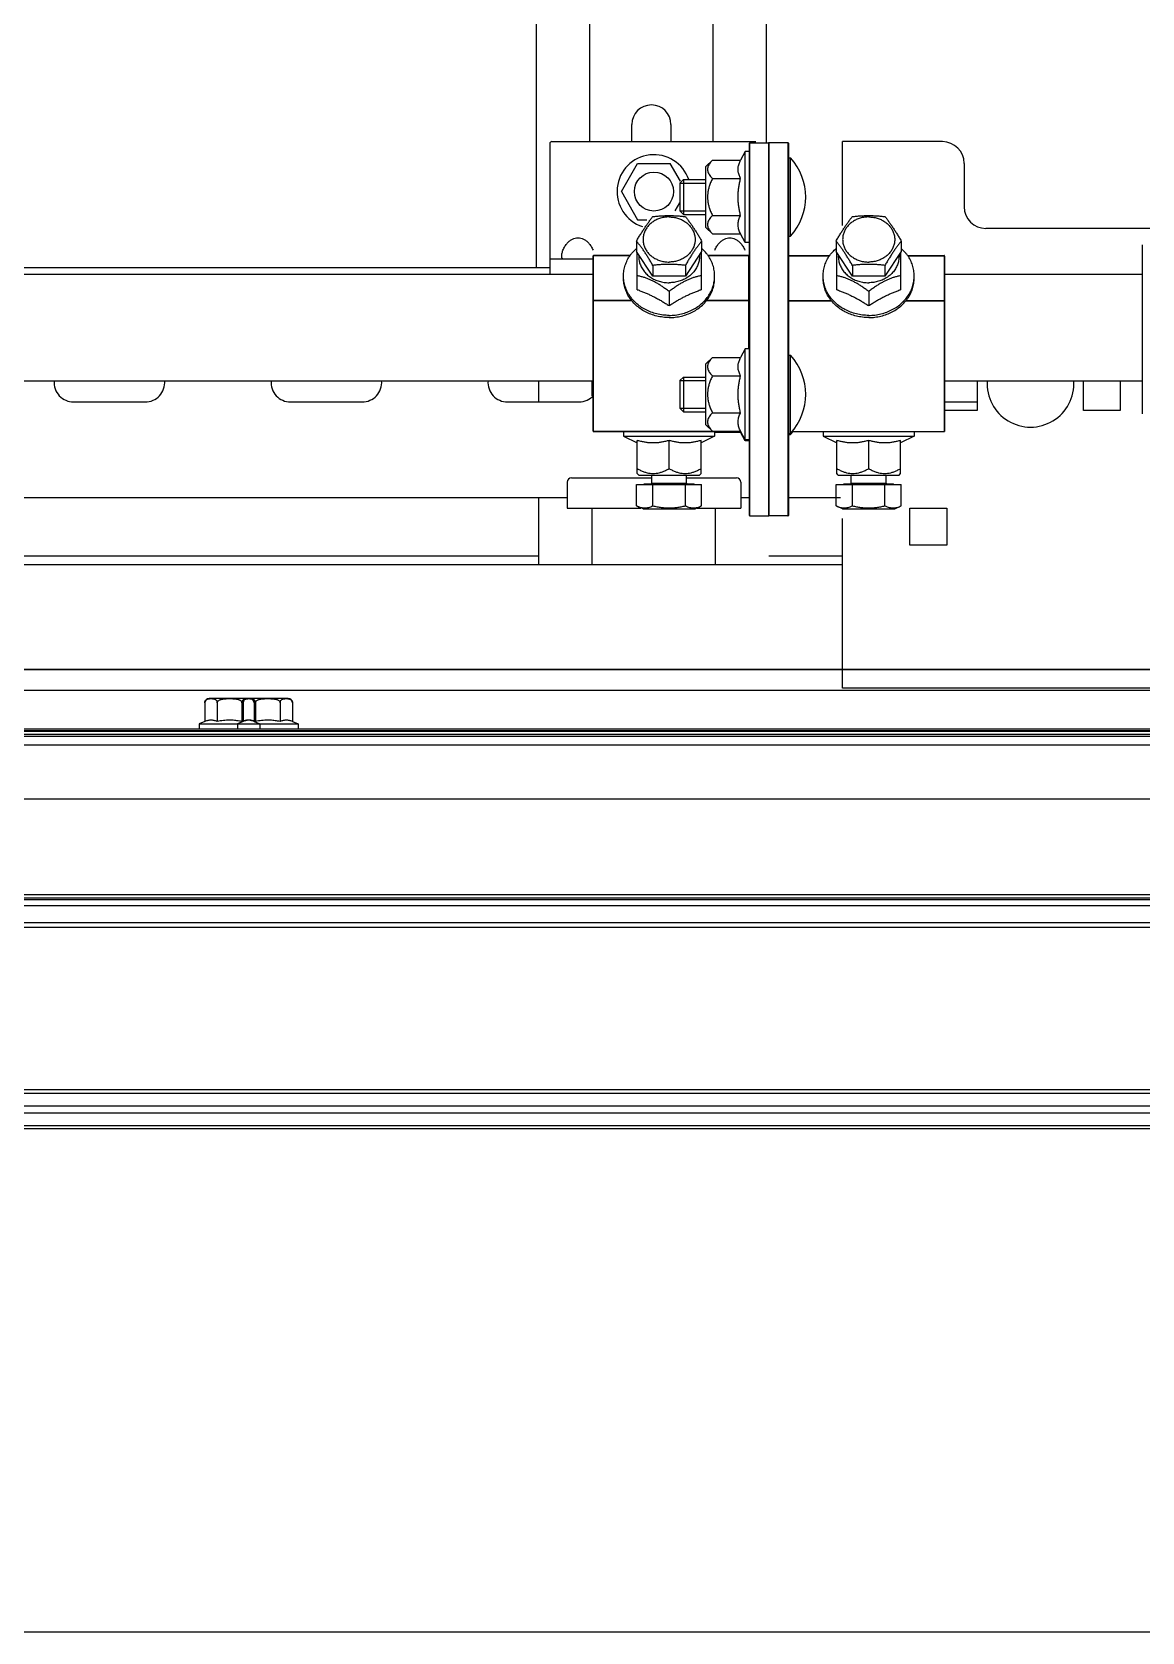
# Model space of a CAD drawing. Header units: millimetres. Extents: x 21899 to 38731, y -5425 to 3612.
# Drawn here: x 32422.6 to 32678.4, y -3012.4 to -2643.6 of the extents above; entities that cross this region are included whole.
import ezdxf

# ---------------------------------------------------------------- set-up
doc = ezdxf.new("R2010")
doc.units = ezdxf.units.MM

msp = doc.modelspace()

# ---------------------------------------------------------------- linework, layer by layer
at = {"color": 7, "linetype": 'Continuous'}
for p, q in [((32538.83, -2697.91), (32538.83, -2495.45)), ((32551.13, -2668.91), (32551.13, -2495.45)), ((32579.53, -2668.91), (32579.53, -2495.45)), ((32591.83, -2669.16), (32591.83, -2495.45)), ((32560.83, -2668.91), (32560.83, -2664.95)), ((32569.83, -2664.95), (32569.83, -2668.91)), ((32587.9, -2755.06), (32587.9, -2669.26)), ((32588, -2669.16), (32592.3, -2669.16)), ((32592.4, -2669.26), (32592.4, -2755.06)), ((32596.8, -2669.16), (32592.5, -2669.16)), ((32596.9, -2669.26), (32596.9, -2755.06)), ((32632.4, -2668.91), (32609.4, -2668.91)), ((32609.4, -2688.24), (32609.4, -2668.91)), ((32577.9, -2674.67), (32579.4, -2673.17)), ((32579.4, -2673.17), (32585.87, -2673.17)), ((32586.9, -2671.17), (32585.87, -2673.17)), ((32586.9, -2692.17), (32586.9, -2671.17)), ((32587.9, -2671.17), (32586.9, -2671.17)), ((32596.9, -2672.67), (32597.4, -2672.67)), ((32597.4, -2690.67), (32597.4, -2672.67)), ((32558.4, -2680.41), (32562.15, -2673.92)), ((32562.15, -2673.92), (32569.65, -2673.92)), ((32572.02, -2678.04), (32569.65, -2673.92)), ((32577.9, -2688.67), (32577.9, -2674.67)), ((32579.4, -2677.42), (32585.87, -2677.42)), ((32637.4, -2673.91), (32637.4, -2683.91)), ((32558.4, -2680.41), (32562.15, -2686.91)), ((32571.9, -2678.47), (32572.7, -2677.67)), ((32571.9, -2678.47), (32571.9, -2684.87)), ((32572.7, -2677.67), (32572.7, -2683.67)), ((32572.7, -2677.67), (32577.9, -2677.67)), ((32570.81, -2684.89), (32571.9, -2683.01)), ((32571.9, -2684.87), (32572.7, -2685.67)), ((32572.7, -2683.67), (32572.7, -2685.67)), ((32562.15, -2686.91), (32564.29, -2686.91)), ((32572.7, -2685.67), (32577.9, -2685.67)), ((32579.4, -2685.92), (32585.87, -2685.92)), ((32561.9, -2691.81), (32561.9, -2694.26)), ((32576.9, -2691.81), (32576.9, -2694.26)), ((32577.9, -2688.67), (32579.4, -2690.17)), ((32579.4, -2690.17), (32585.87, -2690.17)), ((32586.9, -2692.17), (32585.87, -2690.17)), ((32587.9, -2692.17), (32586.9, -2692.17)), ((32596.9, -2690.67), (32597.4, -2690.67)), ((32607.9, -2691.81), (32607.9, -2694.26)), ((32622.9, -2691.81), (32622.9, -2694.26)), ((32699.26, -2688.91), (32642.4, -2688.91)), ((32551.9, -2735.66), (32551.9, -2695.27)), ((32560.43, -2695.17), (32552, -2695.17)), ((32565.65, -2699.89), (32561.9, -2694.26)), ((32562.04, -2703.03), (32562.04, -2694.47)), ((32576.9, -2694.26), (32573.15, -2699.89)), ((32576.76, -2694.47), (32576.76, -2703.03)), ((32587.8, -2695.17), (32578.36, -2695.17)), ((32597, -2695.17), (32606.43, -2695.17)), ((32611.65, -2699.89), (32607.9, -2694.26)), ((32608.04, -2703.03), (32608.04, -2694.47)), ((32622.9, -2694.26), (32619.15, -2699.89)), ((32622.76, -2694.47), (32622.76, -2703.03)), ((32624.36, -2695.17), (32632.8, -2695.17)), ((32632.9, -2695.27), (32632.9, -2735.66)), ((32678.4, -2692.66), (32678.4, -2731.66)), ((32231.9, -2697.91), (32541.9, -2697.91)), ((32231.9, -2699.47), (32551.9, -2699.47)), ((32565.65, -2697.44), (32565.65, -2699.89)), ((32573.15, -2697.44), (32573.15, -2699.89)), ((32611.65, -2697.44), (32611.65, -2699.89)), ((32619.15, -2697.44), (32619.15, -2699.89)), ((32632.9, -2699.47), (32678.4, -2699.47)), ((32573.15, -2699.89), (32565.65, -2699.89)), ((32619.15, -2699.89), (32611.65, -2699.89)), ((32569.4, -2703.47), (32569.4, -2706.71)), ((32615.4, -2703.47), (32615.4, -2706.71)), ((32586.9, -2716.66), (32585.87, -2718.66)), ((32586.9, -2737.88), (32586.9, -2716.66)), ((32587.9, -2716.66), (32586.9, -2716.66)), ((32577.9, -2720.16), (32579.4, -2718.66)), ((32577.9, -2734.16), (32577.9, -2720.16)), ((32579.4, -2718.66), (32585.87, -2718.66)), ((32596.9, -2718.16), (32597.4, -2718.16)), ((32597.4, -2736.38), (32597.4, -2718.16)), ((32231.9, -2724.08), (32551.9, -2724.08)), ((32539.4, -2728.91), (32539.4, -2724.08)), ((32551.7, -2727.51), (32551.7, -2724.08)), ((32571.9, -2723.96), (32572.7, -2723.16)), ((32571.9, -2723.96), (32571.9, -2730.36)), ((32572.7, -2723.16), (32572.7, -2729.16)), ((32572.7, -2723.16), (32577.9, -2723.16)), ((32579.4, -2722.91), (32585.87, -2722.91)), ((32632.9, -2724.08), (32678.4, -2724.08)), ((32640.4, -2724.08), (32640.4, -2730.91)), ((32664.9, -2730.91), (32664.9, -2724.08)), ((32673.4, -2724.08), (32673.4, -2730.91)), ((32432.15, -2728.91), (32448.65, -2728.91)), ((32482.15, -2728.91), (32498.65, -2728.91)), ((32532.15, -2728.91), (32548.65, -2728.91)), ((32572.7, -2729.16), (32572.7, -2731.16)), ((32632.9, -2728.91), (32640.4, -2728.91)), ((32571.9, -2730.36), (32572.7, -2731.16)), ((32572.7, -2731.16), (32577.9, -2731.16)), ((32579.4, -2731.41), (32585.87, -2731.41)), ((32640.4, -2730.91), (32632.9, -2730.91)), ((32673.4, -2730.91), (32664.9, -2730.91)), ((32552, -2735.76), (32585.93, -2735.76)), ((32558.9, -2735.76), (32558.9, -2736.76)), ((32577.9, -2734.16), (32579.4, -2735.66)), ((32579.4, -2735.66), (32585.87, -2735.66)), ((32579.9, -2735.76), (32579.9, -2736.76)), ((32579.9, -2735.88), (32585.87, -2735.88)), ((32586.9, -2737.66), (32585.87, -2735.66)), ((32586.9, -2737.88), (32585.87, -2735.88)), ((32596.9, -2736.16), (32597.4, -2736.16)), ((32596.9, -2736.38), (32597.4, -2736.38)), ((32597.72, -2735.76), (32632.8, -2735.76)), ((32604.9, -2735.76), (32604.9, -2736.76)), ((32625.9, -2735.76), (32625.9, -2736.76)), ((32558.9, -2736.76), (32562.04, -2738.37)), ((32558.9, -2736.76), (32579.9, -2736.76)), ((32562.04, -2745.4), (32562.04, -2737.79)), ((32569.4, -2744.26), (32569.4, -2737.79)), ((32579.9, -2736.76), (32576.76, -2738.37)), ((32576.76, -2745.4), (32576.76, -2737.79)), ((32587.9, -2737.66), (32586.9, -2737.66)), ((32587.9, -2737.88), (32586.9, -2737.88)), ((32604.9, -2736.76), (32608.04, -2738.37)), ((32604.9, -2736.76), (32625.9, -2736.76)), ((32608.04, -2745.4), (32608.04, -2737.79)), ((32615.4, -2744.26), (32615.4, -2737.79)), ((32625.9, -2736.76), (32622.76, -2738.37)), ((32622.76, -2745.4), (32622.76, -2737.79)), ((32545.9, -2747.41), (32545.9, -2753.41)), ((32546.9, -2746.41), (32565.4, -2746.41)), ((32562.4, -2745.76), (32562.04, -2745.4)), ((32562.4, -2745.76), (32576.4, -2745.76)), ((32565.4, -2747.66), (32565.4, -2745.76)), ((32573.4, -2747.66), (32573.4, -2745.76)), ((32573.4, -2746.41), (32584.9, -2746.41)), ((32576.4, -2745.76), (32576.76, -2745.4)), ((32585.9, -2747.41), (32585.9, -2753.41)), ((32608.4, -2745.76), (32608.04, -2745.4)), ((32608.4, -2745.76), (32622.4, -2745.76)), ((32611.4, -2747.66), (32611.4, -2745.76)), ((32619.4, -2747.66), (32619.4, -2745.76)), ((32622.4, -2745.76), (32622.76, -2745.4)), ((32230.59, -2750.91), (32545.9, -2750.91)), ((32539.4, -2766.41), (32539.4, -2750.91)), ((32561.9, -2752.86), (32561.9, -2747.96)), ((32561.9, -2747.96), (32576.9, -2747.96)), ((32563.65, -2747.96), (32563.65, -2747.76)), ((32563.65, -2747.76), (32575.15, -2747.76)), ((32565.65, -2752.86), (32565.65, -2747.96)), ((32573.15, -2752.86), (32573.15, -2747.96)), ((32575.15, -2747.96), (32575.15, -2747.76)), ((32576.9, -2752.86), (32576.9, -2747.96)), ((32585.9, -2750.91), (32587.9, -2750.91)), ((32596.9, -2750.91), (32608.9, -2750.91)), ((32607.9, -2752.86), (32607.9, -2747.96)), ((32607.9, -2747.96), (32622.9, -2747.96)), ((32609.65, -2747.96), (32609.65, -2747.76)), ((32609.65, -2747.76), (32621.15, -2747.76)), ((32611.65, -2752.86), (32611.65, -2747.96)), ((32619.15, -2752.86), (32619.15, -2747.96)), ((32621.15, -2747.96), (32621.15, -2747.76)), ((32622.9, -2752.86), (32622.9, -2747.96)), ((32545.9, -2753.41), (32562.9, -2753.41)), ((32551.7, -2766.41), (32551.7, -2753.41)), ((32563.4, -2753.56), (32561.9, -2752.86)), ((32563.4, -2753.56), (32575.4, -2753.56)), ((32575.4, -2753.56), (32576.9, -2752.86)), ((32575.89, -2753.41), (32585.9, -2753.41)), ((32580.1, -2766.41), (32580.1, -2753.41)), ((32609.4, -2753.56), (32607.9, -2752.86)), ((32609.4, -2753.56), (32621.4, -2753.56)), ((32621.4, -2753.56), (32622.9, -2752.86)), ((32624.9, -2753.41), (32633.4, -2753.41)), ((32624.9, -2761.91), (32624.9, -2753.41)), ((32633.4, -2753.41), (32633.4, -2761.91)), ((32588, -2755.16), (32592.3, -2755.16)), ((32596.8, -2755.16), (32592.5, -2755.16)), ((32609.4, -2794.91), (32609.4, -2755.76)), ((32633.4, -2761.91), (32624.9, -2761.91)), ((32539.4, -2764.47), (32195.76, -2764.47)), ((32609.4, -2764.47), (32592.4, -2764.47)), ((32609.4, -2766.47), (31393.4, -2766.47)), ((32539.4, -2766.41), (32592.4, -2766.41)), ((34140.86, -2790.56), (31376.6, -2790.56)), ((34087.08, -2790.56), (31418.08, -2790.56)), ((34100.4, -2795.44), (31383.4, -2795.44)), ((32745.4, -2794.91), (32609.4, -2794.91)), ((32462.38, -2798.27), (32462.38, -2802.56)), ((32472.78, -2797.27), (32463.38, -2797.27)), ((32465.23, -2798.27), (32465.23, -2802.56)), ((32470.93, -2798.27), (32470.93, -2802.56)), ((32471.2, -2798.27), (32471.2, -2802.56)), ((32481.6, -2797.27), (32472.2, -2797.27)), ((32473.78, -2798.27), (32473.78, -2802.56)), ((32474.05, -2798.27), (32474.05, -2802.56)), ((32479.75, -2798.27), (32479.75, -2802.56)), ((32482.6, -2798.27), (32482.6, -2802.56)), ((32462.38, -2802.56), (32461.08, -2803.07)), ((32471.2, -2802.56), (32469.9, -2803.07)), ((32473.78, -2802.56), (32475.08, -2803.07)), ((32482.6, -2802.56), (32483.9, -2803.07)), ((31300.4, -2804.64), (34182.4, -2804.64)), ((31376.6, -2804.27), (34140.86, -2804.27)), ((31376.6, -2805.97), (34140.86, -2805.97)), ((31418.08, -2804.27), (34087.08, -2804.27)), ((31418.08, -2805.97), (34087.08, -2805.97)), ((32461.08, -2803.07), (32461.08, -2804.27)), ((32461.08, -2803.07), (32475.08, -2803.07)), ((32469.9, -2803.07), (32469.9, -2804.27)), ((32469.9, -2803.07), (32483.9, -2803.07)), ((32475.08, -2803.07), (32475.08, -2804.27)), ((32483.9, -2803.07), (32483.9, -2804.27)), ((32536.68, -2820.47), (31298.11, -2820.47)), ((32527.86, -2820.47), (31418.08, -2820.47)), ((32907.43, -2820.47), (32527.86, -2820.47)), ((32916.25, -2820.47), (32536.68, -2820.47)), ((31376.6, -2849.97), (34123.68, -2849.97)), ((31418.08, -2849.97), (34087.08, -2849.97))]:
    msp.add_line(p, q, dxfattribs=at)
at = {"color": 3, "linetype": 'Continuous'}
for p, q in [((32541.9, -2669.41), (32541.9, -2699.47)), ((32542.4, -2668.91), (32589.4, -2668.91)), ((32541.9, -2695.91), (32551.9, -2695.91))]:
    msp.add_line(p, q, dxfattribs=at)
at = {"color": 9, "linetype": 'Continuous'}
for p, q in [((32588, -2755.16), (32588, -2669.16)), ((32592.3, -2669.16), (32592.3, -2755.16)), ((32592.5, -2755.16), (32592.5, -2669.16)), ((32596.8, -2669.16), (32596.8, -2755.16)), ((32552, -2735.76), (32552, -2695.17)), ((32560.4, -2695.22), (32552, -2695.22)), ((32587.8, -2695.22), (32578.39, -2695.22)), ((32587.8, -2716.66), (32587.8, -2695.17)), ((32597, -2718.16), (32597, -2695.17)), ((32597, -2695.22), (32606.4, -2695.22)), ((32624.39, -2695.22), (32632.8, -2695.22)), ((32632.8, -2695.17), (32632.8, -2735.76)), ((32560.75, -2705.51), (32552, -2705.51)), ((32560.82, -2705.61), (32552, -2705.61)), ((32587.8, -2705.61), (32577.97, -2705.61)), ((32587.8, -2705.51), (32578.04, -2705.51)), ((32597, -2705.51), (32606.75, -2705.51)), ((32597, -2705.61), (32606.82, -2705.61)), ((32623.97, -2705.61), (32632.8, -2705.61)), ((32624.04, -2705.51), (32632.8, -2705.51)), ((32585.9, -2735.71), (32552, -2735.71)), ((32597.76, -2735.71), (32632.8, -2735.71)), ((32565.4, -2747.66), (32573.4, -2747.66)), ((32611.4, -2747.66), (32619.4, -2747.66)), ((34140.86, -2790.69), (31376.6, -2790.69)), ((34087.08, -2790.69), (31418.08, -2790.69)), ((31376.6, -2804.77), (34140.86, -2804.77)), ((31376.6, -2805.47), (34140.86, -2805.47)), ((31418.08, -2804.77), (34087.08, -2804.77)), ((31418.08, -2805.47), (34087.08, -2805.47)), ((31376.6, -2807.97), (34140.86, -2807.97)), ((31418.08, -2807.97), (34087.08, -2807.97)), ((34123.68, -2842.55), (31376.6, -2842.55)), ((34123.68, -2843.26), (31376.6, -2843.26)), ((34087.08, -2842.55), (31418.08, -2842.55)), ((34087.08, -2843.26), (31418.08, -2843.26)), ((31376.6, -2843.58), (34123.68, -2843.58)), ((31376.6, -2845), (34123.68, -2845)), ((31418.08, -2843.58), (34087.08, -2843.58)), ((31418.08, -2845), (34087.08, -2845)), ((31376.6, -2848.87), (34123.68, -2848.87)), ((31418.08, -2848.87), (34087.08, -2848.87)), ((34122.9, -2887.45), (31376.6, -2887.45)), ((34087.08, -2887.45), (31418.08, -2887.45)), ((31376.6, -2888.22), (34122.9, -2888.22)), ((31376.6, -2891.19), (34122.9, -2891.19)), ((31418.08, -2888.22), (34087.08, -2888.22)), ((31418.08, -2891.19), (34087.08, -2891.19)), ((31376.6, -2892.74), (34122.9, -2892.74)), ((31418.08, -2892.74), (34087.08, -2892.74)), ((31376.6, -2895.71), (34122.9, -2895.71)), ((34122.9, -2896.49), (31376.6, -2896.49)), ((31418.08, -2895.71), (34087.08, -2895.71)), ((34087.08, -2896.49), (31418.08, -2896.49)), ((34122.9, -3012.45), (31376.6, -3012.45))]:
    msp.add_line(p, q, dxfattribs=at)
at = {"color": 2, "linetype": 'Continuous'}
for p, q in [((32571.9, -2678.47), (32577.9, -2678.47)), ((32571.9, -2684.87), (32577.9, -2684.87)), ((32571.9, -2723.96), (32577.9, -2723.96)), ((32571.9, -2730.36), (32577.9, -2730.36))]:
    msp.add_line(p, q, dxfattribs=at)
at = {"color": 7, "linetype": 'Continuous'}
msp.add_circle((32565.9, -2680.41), 4.5, dxfattribs=at)
for centre, radius, start, end in [((32565.33, -2664.95), 4.5, 0, 180), ((32588, -2669.26), 0.1, 90, 180), ((32592.3, -2669.26), 0.1, 0, 90), ((32592.5, -2669.26), 0.1, 90, 180), ((32596.8, -2669.26), 0.1, 0, 90), ((32632.4, -2673.91), 5, 0, 90), ((32565.9, -2680.41), 8.5, 18.8691, 251.784), ((32587.57, -2681.67), 13.32, 317.499, 42.501), ((32642.4, -2683.91), 5, 180, 270), ((32587.8, -2695.07), 0.1, 270, 360), ((32597, -2695.07), 0.1, 180, 270), ((32587.57, -2727.16), 13.32, 317.499, 42.501), ((32432.15, -2724.41), 4.5, 175.7152, 270), ((32448.65, -2724.41), 4.5, 270, 4.2848), ((32482.15, -2724.41), 4.5, 175.7152, 270), ((32498.65, -2724.41), 4.5, 270, 4.2848), ((32532.15, -2724.41), 4.5, 175.7152, 270), ((32652.7, -2724.71), 10, 176.384, 3.616), ((32548.65, -2724.41), 4.5, 270, 318.2856), ((32552, -2735.66), 0.1, 180, 270), ((32587.57, -2727.38), 13.32, 317.499, 320.9247), ((32632.8, -2735.66), 0.1, 270, 0), ((32546.9, -2747.41), 1, 90, 180), ((32584.9, -2747.41), 1, 0, 90), ((32565.3, -2747.66), 0.1, 270, 0), ((32573.5, -2747.66), 0.1, 180, 270), ((32611.3, -2747.66), 0.1, 270, 0), ((32619.5, -2747.66), 0.1, 180, 270), ((32588, -2755.06), 0.1, 180, 270), ((32592.3, -2755.06), 0.1, 270, 0), ((32592.5, -2755.06), 0.1, 180, 270), ((32596.8, -2755.06), 0.1, 270, 360), ((32463.38, -2798.27), 1, 90, 180), ((32472.2, -2798.27), 1, 90, 180), ((32472.78, -2798.27), 1, 0, 90), ((32481.6, -2798.27), 1, 0, 90)]:
    msp.add_arc(centre, radius, start, end, dxfattribs=at)
at = {"color": 3, "linetype": 'Continuous'}
msp.add_arc((32542.4, -2669.41), 0.5, 90, 180, dxfattribs=at)
at = {"color": 7, "linetype": 'Continuous'}
for points, start_tangent, end_tangent in [([(32579.4, -2673.17), (32578.97, -2673.63), (32578.65, -2674.07), (32578.43, -2674.48), (32578.3, -2674.89), (32578.26, -2675.29), (32578.3, -2675.7), (32578.43, -2676.1), (32578.65, -2676.52), (32578.97, -2676.95), (32579.4, -2677.42)], (-0.707107, -0.707107), (0.707107, -0.707107)), ([(32585.87, -2677.42), (32585.67, -2676.98), (32585.51, -2676.55), (32585.39, -2676.13), (32585.32, -2675.71), (32585.29, -2675.29), (32585.32, -2674.87), (32585.39, -2674.46), (32585.51, -2674.04), (32585.67, -2673.61), (32585.87, -2673.17)], (-0.455111, 0.890435), (0.455111, 0.890435)), ([(32579.4, -2677.42), (32578.97, -2678.35), (32578.65, -2679.22), (32578.43, -2680.05), (32578.3, -2680.86), (32578.26, -2681.67), (32578.3, -2682.47), (32578.43, -2683.29), (32578.65, -2684.12), (32578.97, -2684.99), (32579.4, -2685.92)], (-0.447214, -0.894427), (0.447214, -0.894427)), ([(32585.87, -2685.92), (32585.65, -2684.94), (32585.48, -2684), (32585.36, -2683.06), (32585.3, -2682.13), (32585.3, -2681.2), (32585.36, -2680.27), (32585.48, -2679.34), (32585.65, -2678.4), (32585.87, -2677.42)], (-0.247598, 0.968863), (0.247598, 0.968863)), ([(32561.9, -2691.81), (32562.38, -2690.99), (32562.85, -2690.21), (32563.31, -2689.48), (32563.77, -2688.77), (32564.23, -2688.09), (32564.7, -2687.44), (32565.16, -2686.81), (32565.65, -2686.19)], (0.499761, 0.866163), (0.61959, 0.784925)), ([(32569.4, -2686.27), (32568.41, -2686.34), (32567.45, -2686.55), (32566.54, -2686.89), (32565.71, -2687.36), (32564.98, -2687.94), (32564.37, -2688.62), (32563.9, -2689.38), (32563.58, -2690.19), (32563.42, -2691.03), (32563.42, -2691.89), (32563.58, -2692.74), (32563.9, -2693.55), (32564.37, -2694.31), (32564.98, -2694.98), (32565.71, -2695.56), (32566.54, -2696.03), (32567.45, -2696.38), (32568.41, -2696.59), (32569.4, -2696.66)], (-1, 0), (1, 0)), ([(32565.65, -2686.19), (32566.61, -2686.09), (32567.54, -2686.01), (32568.47, -2685.97), (32569.4, -2685.95)], (0.993273, 0.115793), (1, 0)), ([(32569.4, -2685.95), (32570.33, -2685.97), (32571.25, -2686.01), (32572.19, -2686.09), (32573.15, -2686.19)], (1, 0), (0.993273, -0.115793)), ([(32569.4, -2686.27), (32570.38, -2686.34), (32571.34, -2686.55), (32572.25, -2686.89), (32573.08, -2687.36), (32573.81, -2687.94), (32574.42, -2688.62), (32574.89, -2689.38), (32575.21, -2690.19), (32575.38, -2691.03), (32575.38, -2691.89), (32575.21, -2692.74), (32574.89, -2693.55), (32574.42, -2694.31), (32573.81, -2694.98), (32573.08, -2695.56), (32572.25, -2696.03), (32571.34, -2696.38), (32570.38, -2696.59), (32569.4, -2696.66)], (1, 0), (-1, 0)), ([(32573.15, -2686.19), (32573.63, -2686.81), (32574.1, -2687.44), (32574.56, -2688.09), (32575.02, -2688.77), (32575.48, -2689.48), (32575.95, -2690.22), (32576.41, -2690.99), (32576.9, -2691.81)], (0.61959, -0.784925), (0.499761, -0.866163)), ([(32579.4, -2685.92), (32578.97, -2686.38), (32578.65, -2686.82), (32578.43, -2687.23), (32578.3, -2687.64), (32578.26, -2688.04), (32578.3, -2688.45), (32578.43, -2688.85), (32578.65, -2689.27), (32578.97, -2689.7), (32579.4, -2690.17)], (-0.707107, -0.707107), (0.707107, -0.707107)), ([(32585.87, -2690.17), (32585.65, -2689.68), (32585.48, -2689.21), (32585.36, -2688.74), (32585.3, -2688.27), (32585.3, -2687.81), (32585.36, -2687.34), (32585.48, -2686.88), (32585.65, -2686.41), (32585.87, -2685.92)], (-0.455111, 0.890435), (0.455111, 0.890435)), ([(32607.9, -2691.81), (32608.38, -2690.99), (32608.85, -2690.21), (32609.31, -2689.48), (32609.77, -2688.77), (32610.23, -2688.09), (32610.7, -2687.44), (32611.16, -2686.81), (32611.65, -2686.19)], (0.499761, 0.866163), (0.61959, 0.784925)), ([(32615.4, -2686.27), (32614.41, -2686.34), (32613.45, -2686.55), (32612.54, -2686.89), (32611.71, -2687.36), (32610.98, -2687.94), (32610.37, -2688.62), (32609.9, -2689.38), (32609.58, -2690.19), (32609.42, -2691.03), (32609.42, -2691.89), (32609.58, -2692.74), (32609.9, -2693.55), (32610.37, -2694.31), (32610.98, -2694.98), (32611.71, -2695.56), (32612.54, -2696.03), (32613.45, -2696.38), (32614.41, -2696.59), (32615.4, -2696.66)], (-1, 0), (1, 0)), ([(32611.65, -2686.19), (32612.61, -2686.09), (32613.54, -2686.01), (32614.47, -2685.97), (32615.4, -2685.95)], (0.993273, 0.115793), (1, 0)), ([(32615.4, -2685.95), (32616.33, -2685.97), (32617.25, -2686.01), (32618.19, -2686.09), (32619.15, -2686.19)], (1, 0), (0.993273, -0.115793)), ([(32615.4, -2686.27), (32616.38, -2686.34), (32617.34, -2686.55), (32618.25, -2686.89), (32619.08, -2687.36), (32619.81, -2687.94), (32620.42, -2688.62), (32620.89, -2689.38), (32621.21, -2690.19), (32621.38, -2691.03), (32621.38, -2691.89), (32621.21, -2692.74), (32620.89, -2693.55), (32620.42, -2694.31), (32619.81, -2694.98), (32619.08, -2695.56), (32618.25, -2696.03), (32617.34, -2696.38), (32616.38, -2696.59), (32615.4, -2696.66)], (1, 0), (-1, 0)), ([(32619.15, -2686.19), (32619.63, -2686.81), (32620.1, -2687.44), (32620.56, -2688.09), (32621.02, -2688.77), (32621.48, -2689.48), (32621.95, -2690.22), (32622.41, -2690.99), (32622.9, -2691.81)], (0.61959, -0.784925), (0.499761, -0.866163)), ([(32565.65, -2697.44), (32565.16, -2696.61), (32564.7, -2695.84), (32564.23, -2695.1), (32563.77, -2694.39), (32563.31, -2693.71), (32562.85, -2693.06), (32562.38, -2692.44), (32561.9, -2691.81)], (-0.499761, 0.866163), (-0.61959, 0.784925)), ([(32576.9, -2691.81), (32576.41, -2692.44), (32575.95, -2693.06), (32575.48, -2693.71), (32575.02, -2694.39), (32574.56, -2695.1), (32574.1, -2695.84), (32573.63, -2696.61), (32573.15, -2697.44)], (-0.61959, -0.784925), (-0.499761, -0.866163)), ([(32611.65, -2697.44), (32611.16, -2696.61), (32610.7, -2695.84), (32610.23, -2695.1), (32609.77, -2694.39), (32609.31, -2693.71), (32608.85, -2693.06), (32608.38, -2692.44), (32607.9, -2691.81)], (-0.499761, 0.866163), (-0.61959, 0.784925)), ([(32622.9, -2691.81), (32622.41, -2692.44), (32621.95, -2693.06), (32621.48, -2693.71), (32621.02, -2694.39), (32620.56, -2695.1), (32620.1, -2695.84), (32619.63, -2696.61), (32619.15, -2697.44)], (-0.61959, -0.784925), (-0.499761, -0.866163)), ([(32551.9, -2695.27), (32551.91, -2695.22), (32551.95, -2695.18), (32552, -2695.17)], (0, 1), (1, 0)), ([(32558.9, -2699.86), (32558.92, -2699.24), (32559.12, -2698.01), (32559.5, -2696.82), (32560.07, -2695.68), (32560.41, -2695.15)], (0, 1), (0.572944, 0.819594)), ([(32560.41, -2695.15), (32560.82, -2694.62), (32561.72, -2693.66), (32561.89, -2693.51)], (0.572944, 0.819594), (0.748528, 0.663103)), ([(32562.41, -2695.05), (32562.42, -2695.86), (32562.61, -2696.85), (32562.99, -2697.8), (32563.54, -2698.68), (32564.25, -2699.47), (32565.1, -2700.15), (32566.06, -2700.7), (32567.12, -2701.1), (32568.24, -2701.34), (32569.4, -2701.43)], (-0.059871, -0.998206), (1, 0)), ([(32576.39, -2695.05), (32576.37, -2695.86), (32576.18, -2696.85), (32575.81, -2697.8), (32575.26, -2698.68), (32574.55, -2699.47), (32573.7, -2700.15), (32572.73, -2700.7), (32571.67, -2701.1), (32570.55, -2701.34), (32569.4, -2701.43)], (0.059871, -0.998206), (-1, 0)), ([(32578.38, -2695.15), (32577.97, -2694.62), (32577.07, -2693.66), (32576.9, -2693.51)], (-0.572944, 0.819594), (-0.748528, 0.663103)), ([(32579.9, -2699.86), (32579.87, -2699.24), (32579.68, -2698.01), (32579.29, -2696.82), (32578.72, -2695.68), (32578.38, -2695.15)], (0, 1), (-0.572944, 0.819594)), ([(32604.9, -2699.86), (32604.92, -2699.24), (32605.12, -2698.01), (32605.5, -2696.82), (32606.07, -2695.68), (32606.41, -2695.15)], (0, 1), (0.572944, 0.819594)), ([(32606.41, -2695.15), (32606.82, -2694.62), (32607.72, -2693.66), (32607.89, -2693.51)], (0.572944, 0.819594), (0.748528, 0.663103)), ([(32608.41, -2695.05), (32608.42, -2695.86), (32608.61, -2696.85), (32608.99, -2697.8), (32609.54, -2698.68), (32610.25, -2699.47), (32611.1, -2700.15), (32612.06, -2700.7), (32613.12, -2701.1), (32614.24, -2701.34), (32615.4, -2701.43)], (-0.059871, -0.998206), (1, 0)), ([(32622.39, -2695.05), (32622.37, -2695.86), (32622.18, -2696.85), (32621.81, -2697.8), (32621.26, -2698.68), (32620.55, -2699.47), (32619.7, -2700.15), (32618.73, -2700.7), (32617.67, -2701.1), (32616.55, -2701.34), (32615.4, -2701.43)], (0.059871, -0.998206), (-1, 0)), ([(32624.38, -2695.15), (32623.97, -2694.62), (32623.07, -2693.66), (32622.9, -2693.51)], (-0.572944, 0.819594), (-0.748528, 0.663103)), ([(32625.9, -2699.86), (32625.87, -2699.24), (32625.68, -2698.01), (32625.29, -2696.82), (32624.72, -2695.68), (32624.38, -2695.15)], (0, 1), (-0.572944, 0.819594)), ([(32632.9, -2695.27), (32632.88, -2695.22), (32632.85, -2695.18), (32632.8, -2695.17)], (0, 1), (-1, 0)), ([(32569.4, -2697.2), (32568.47, -2697.22), (32567.54, -2697.26), (32566.6, -2697.34), (32565.65, -2697.44)], (-1, 0), (-0.993273, -0.115793)), ([(32573.15, -2697.44), (32572.19, -2697.34), (32571.25, -2697.26), (32570.33, -2697.22), (32569.4, -2697.2)], (-0.993273, 0.115793), (-1, 0)), ([(32615.4, -2697.2), (32614.47, -2697.22), (32613.54, -2697.26), (32612.6, -2697.34), (32611.65, -2697.44)], (-1, 0), (-0.993273, -0.115793)), ([(32619.15, -2697.44), (32618.19, -2697.34), (32617.25, -2697.26), (32616.33, -2697.22), (32615.4, -2697.2)], (-0.993273, 0.115793), (-1, 0)), ([(32558.91, -2700.36), (32558.9, -2699.86)], (-0.06335, 0.997991), (0, 1)), ([(32569.4, -2709.46), (32567.97, -2709.37), (32566.56, -2709.12), (32565.21, -2708.7), (32563.94, -2708.13), (32562.77, -2707.42), (32561.72, -2706.57), (32560.82, -2705.61), (32560.07, -2704.55), (32559.5, -2703.41), (32559.12, -2702.21), (32558.92, -2700.98), (32558.9, -2700.36)], (-1, 0), (0, 1)), ([(32569.4, -2708.96), (32567.97, -2708.87), (32566.56, -2708.62), (32565.21, -2708.2), (32563.94, -2707.63), (32562.77, -2706.92), (32561.72, -2706.07), (32560.82, -2705.11), (32560.07, -2704.05), (32559.5, -2702.91), (32559.12, -2701.71), (32558.92, -2700.48), (32558.91, -2700.36)], (-1, 0), (-0.06335, 0.997991)), ([(32569.4, -2703.47), (32568.59, -2702.86), (32567.84, -2702.32), (32567.12, -2701.85), (32566.41, -2701.44), (32565.72, -2701.07), (32565.02, -2700.74), (32564.32, -2700.45), (32563.6, -2700.2), (32562.84, -2699.99), (32562.04, -2699.79)], (-0.785188, 0.619258), (-0.978392, 0.206759)), ([(32562.04, -2703.03), (32562.88, -2703.34), (32563.7, -2703.67), (32564.51, -2704.01), (32565.31, -2704.39), (32566.12, -2704.79), (32566.93, -2705.22), (32567.73, -2705.68), (32568.55, -2706.18), (32569.4, -2706.71)], (0.943134, -0.332412), (0.839384, -0.543539)), ([(32576.76, -2699.79), (32575.95, -2699.99), (32575.2, -2700.2), (32574.48, -2700.45), (32573.77, -2700.74), (32573.08, -2701.07), (32572.38, -2701.44), (32571.67, -2701.85), (32570.95, -2702.32), (32570.2, -2702.86), (32569.4, -2703.47)], (-0.978392, -0.206759), (-0.785188, -0.619258)), ([(32569.4, -2709.46), (32570.83, -2709.37), (32572.23, -2709.12), (32573.58, -2708.7), (32574.85, -2708.13), (32576.02, -2707.42), (32577.07, -2706.57), (32577.97, -2705.61), (32578.72, -2704.55), (32579.29, -2703.41), (32579.68, -2702.21), (32579.87, -2700.98), (32579.9, -2700.36)], (1, 0), (0, 1)), ([(32569.4, -2708.96), (32570.83, -2708.87), (32572.23, -2708.62), (32573.58, -2708.2), (32574.85, -2707.63), (32576.02, -2706.92), (32577.07, -2706.07), (32577.97, -2705.11), (32578.72, -2704.05), (32579.29, -2702.91), (32579.68, -2701.71), (32579.87, -2700.48), (32579.88, -2700.36)], (1, 0), (0.06335, 0.997991)), ([(32569.4, -2706.71), (32570.24, -2706.18), (32571.06, -2705.68), (32571.87, -2705.22), (32572.67, -2704.79), (32573.48, -2704.38), (32574.29, -2704.01), (32575.09, -2703.67), (32575.91, -2703.34), (32576.76, -2703.03)], (0.839384, 0.543539), (0.943134, 0.332412)), ([(32579.88, -2700.36), (32579.9, -2699.86)], (0.06335, 0.997991), (0, 1)), ([(32604.91, -2700.36), (32604.9, -2699.86)], (-0.06335, 0.997991), (0, 1)), ([(32615.4, -2709.46), (32613.97, -2709.37), (32612.56, -2709.12), (32611.21, -2708.7), (32609.94, -2708.13), (32608.77, -2707.42), (32607.72, -2706.57), (32606.82, -2705.61), (32606.07, -2704.55), (32605.5, -2703.41), (32605.12, -2702.21), (32604.92, -2700.98), (32604.9, -2700.36)], (-1, 0), (0, 1)), ([(32615.4, -2708.96), (32613.97, -2708.87), (32612.56, -2708.62), (32611.21, -2708.2), (32609.94, -2707.63), (32608.77, -2706.92), (32607.72, -2706.07), (32606.82, -2705.11), (32606.07, -2704.05), (32605.5, -2702.91), (32605.12, -2701.71), (32604.92, -2700.48), (32604.91, -2700.36)], (-1, 0), (-0.06335, 0.997991)), ([(32615.4, -2703.47), (32614.59, -2702.86), (32613.84, -2702.32), (32613.12, -2701.85), (32612.41, -2701.44), (32611.72, -2701.07), (32611.02, -2700.74), (32610.32, -2700.45), (32609.6, -2700.2), (32608.84, -2699.99), (32608.04, -2699.79)], (-0.785188, 0.619258), (-0.978392, 0.206759)), ([(32608.04, -2703.03), (32608.88, -2703.34), (32609.7, -2703.67), (32610.51, -2704.01), (32611.31, -2704.39), (32612.12, -2704.79), (32612.93, -2705.22), (32613.73, -2705.68), (32614.55, -2706.18), (32615.4, -2706.71)], (0.943134, -0.332412), (0.839384, -0.543539)), ([(32622.76, -2699.79), (32621.95, -2699.99), (32621.2, -2700.2), (32620.48, -2700.45), (32619.77, -2700.74), (32619.08, -2701.07), (32618.38, -2701.44), (32617.67, -2701.85), (32616.95, -2702.32), (32616.2, -2702.86), (32615.4, -2703.47)], (-0.978392, -0.206759), (-0.785188, -0.619258)), ([(32615.4, -2709.46), (32616.83, -2709.37), (32618.23, -2709.12), (32619.58, -2708.7), (32620.85, -2708.13), (32622.02, -2707.42), (32623.07, -2706.57), (32623.97, -2705.61), (32624.72, -2704.55), (32625.29, -2703.41), (32625.68, -2702.21), (32625.87, -2700.98), (32625.9, -2700.36)], (1, 0), (0, 1)), ([(32615.4, -2708.96), (32616.83, -2708.87), (32618.23, -2708.62), (32619.58, -2708.2), (32620.85, -2707.63), (32622.02, -2706.92), (32623.07, -2706.07), (32623.97, -2705.11), (32624.72, -2704.05), (32625.29, -2702.91), (32625.68, -2701.71), (32625.87, -2700.48), (32625.88, -2700.36)], (1, 0), (0.06335, 0.997991)), ([(32615.4, -2706.71), (32616.24, -2706.18), (32617.06, -2705.68), (32617.87, -2705.22), (32618.67, -2704.79), (32619.48, -2704.38), (32620.29, -2704.01), (32621.09, -2703.67), (32621.91, -2703.34), (32622.76, -2703.03)], (0.839384, 0.543539), (0.943134, 0.332412)), ([(32625.88, -2700.36), (32625.9, -2699.86)], (0.06335, 0.997991), (0, 1)), ([(32579.4, -2718.66), (32578.97, -2719.13), (32578.65, -2719.56), (32578.43, -2719.98), (32578.3, -2720.39), (32578.26, -2720.79), (32578.3, -2721.19), (32578.43, -2721.6), (32578.65, -2722.01), (32578.97, -2722.45), (32579.4, -2722.91)], (-0.707107, -0.707107), (0.707107, -0.707107)), ([(32585.87, -2722.91), (32585.67, -2722.47), (32585.51, -2722.04), (32585.39, -2721.63), (32585.32, -2721.21), (32585.29, -2720.79), (32585.32, -2720.37), (32585.39, -2719.95), (32585.51, -2719.53), (32585.67, -2719.11), (32585.87, -2718.66)], (-0.455111, 0.890435), (0.455111, 0.890435)), ([(32579.4, -2722.91), (32578.97, -2723.85), (32578.65, -2724.72), (32578.43, -2725.55), (32578.3, -2726.36), (32578.26, -2727.17), (32578.3, -2727.97), (32578.43, -2728.78), (32578.65, -2729.61), (32578.97, -2730.48), (32579.4, -2731.41)], (-0.447214, -0.894427), (0.447214, -0.894427)), ([(32585.87, -2731.41), (32585.65, -2730.44), (32585.48, -2729.49), (32585.36, -2728.56), (32585.3, -2727.63), (32585.3, -2726.7), (32585.36, -2725.77), (32585.48, -2724.84), (32585.65, -2723.89), (32585.87, -2722.91)], (-0.247598, 0.968863), (0.247598, 0.968863)), ([(32579.4, -2731.41), (32578.97, -2731.88), (32578.65, -2732.31), (32578.43, -2732.73), (32578.3, -2733.14), (32578.26, -2733.54), (32578.3, -2733.94), (32578.43, -2734.35), (32578.65, -2734.76), (32578.97, -2735.2), (32579.4, -2735.66)], (-0.707107, -0.707107), (0.707107, -0.707107)), ([(32585.87, -2735.66), (32585.65, -2735.17), (32585.48, -2734.7), (32585.36, -2734.24), (32585.3, -2733.77), (32585.3, -2733.31), (32585.36, -2732.84), (32585.48, -2732.37), (32585.65, -2731.9), (32585.87, -2731.41)], (-0.455111, 0.890435), (0.455111, 0.890435)), ([(32585.87, -2735.88), (32585.82, -2735.77)], (-0.455111, 0.890435), (-0.439701, 0.898144)), ([(32569.4, -2737.79), (32568.55, -2738.01), (32567.73, -2738.18), (32566.93, -2738.3), (32566.12, -2738.36), (32565.31, -2738.36), (32564.51, -2738.3), (32563.7, -2738.18), (32562.88, -2738.01), (32562.04, -2737.79)], (-0.959113, -0.283025), (-0.959113, 0.283025)), ([(32576.76, -2737.79), (32575.91, -2738.01), (32575.09, -2738.18), (32574.28, -2738.3), (32573.48, -2738.36), (32572.67, -2738.36), (32571.87, -2738.3), (32571.06, -2738.18), (32570.24, -2738.01), (32569.4, -2737.79)], (-0.959113, -0.283025), (-0.959113, 0.283025)), ([(32615.4, -2737.79), (32614.55, -2738.01), (32613.73, -2738.18), (32612.93, -2738.3), (32612.12, -2738.36), (32611.31, -2738.36), (32610.51, -2738.3), (32609.7, -2738.18), (32608.88, -2738.01), (32608.04, -2737.79)], (-0.959113, -0.283025), (-0.959113, 0.283025)), ([(32622.76, -2737.79), (32621.91, -2738.01), (32621.09, -2738.18), (32620.28, -2738.3), (32619.48, -2738.36), (32618.67, -2738.36), (32617.87, -2738.3), (32617.06, -2738.18), (32616.24, -2738.01), (32615.4, -2737.79)], (-0.959113, -0.283025), (-0.959113, 0.283025)), ([(32562.04, -2744.26), (32562.84, -2744.69), (32563.6, -2745.01), (32564.32, -2745.23), (32565.02, -2745.36), (32565.72, -2745.4), (32566.41, -2745.36), (32567.12, -2745.23), (32567.84, -2745.01), (32568.59, -2744.69), (32569.4, -2744.26)], (0.866025, -0.5), (0.866025, 0.5)), ([(32569.4, -2744.26), (32570.2, -2744.69), (32570.95, -2745.01), (32571.68, -2745.23), (32572.38, -2745.36), (32573.08, -2745.4), (32573.77, -2745.36), (32574.48, -2745.23), (32575.2, -2745.01), (32575.95, -2744.69), (32576.76, -2744.26)], (0.866025, -0.5), (0.866025, 0.5)), ([(32608.04, -2744.26), (32608.84, -2744.69), (32609.6, -2745.01), (32610.32, -2745.23), (32611.02, -2745.36), (32611.72, -2745.4), (32612.41, -2745.36), (32613.12, -2745.23), (32613.84, -2745.01), (32614.59, -2744.69), (32615.4, -2744.26)], (0.866025, -0.5), (0.866025, 0.5)), ([(32615.4, -2744.26), (32616.2, -2744.69), (32616.95, -2745.01), (32617.68, -2745.23), (32618.38, -2745.36), (32619.08, -2745.4), (32619.77, -2745.36), (32620.48, -2745.23), (32621.2, -2745.01), (32621.95, -2744.69), (32622.76, -2744.26)], (0.866025, -0.5), (0.866025, 0.5)), ([(32561.9, -2752.86), (32562.38, -2753.07), (32562.85, -2753.21), (32563.31, -2753.3), (32563.77, -2753.33), (32564.23, -2753.3), (32564.7, -2753.21), (32565.16, -2753.07), (32565.65, -2752.86)], (0.906308, -0.422618), (0.906308, 0.422618)), ([(32565.65, -2752.86), (32566.61, -2753.06), (32567.54, -2753.21), (32568.47, -2753.3), (32569.4, -2753.33)], (0.97388, -0.227064), (1, 0)), ([(32569.4, -2753.33), (32570.33, -2753.3), (32571.25, -2753.21), (32572.19, -2753.06), (32573.15, -2752.86)], (1, 0), (0.97388, 0.227064)), ([(32573.15, -2752.86), (32573.63, -2753.07), (32574.1, -2753.21), (32574.56, -2753.3), (32575.02, -2753.33), (32575.48, -2753.3), (32575.95, -2753.21), (32576.41, -2753.07), (32576.9, -2752.86)], (0.906308, -0.422618), (0.906308, 0.422618)), ([(32607.9, -2752.86), (32608.38, -2753.07), (32608.85, -2753.21), (32609.31, -2753.3), (32609.77, -2753.33), (32610.23, -2753.3), (32610.7, -2753.21), (32611.16, -2753.07), (32611.65, -2752.86)], (0.906308, -0.422618), (0.906308, 0.422618)), ([(32611.65, -2752.86), (32612.61, -2753.06), (32613.54, -2753.21), (32614.47, -2753.3), (32615.4, -2753.33)], (0.97388, -0.227064), (1, 0)), ([(32615.4, -2753.33), (32616.33, -2753.3), (32617.25, -2753.21), (32618.19, -2753.06), (32619.15, -2752.86)], (1, 0), (0.97388, 0.227064)), ([(32619.15, -2752.86), (32619.63, -2753.07), (32620.1, -2753.21), (32620.56, -2753.3), (32621.02, -2753.33), (32621.48, -2753.3), (32621.95, -2753.21), (32622.41, -2753.07), (32622.9, -2752.86)], (0.906308, -0.422618), (0.906308, 0.422618)), ([(32462.38, -2798.27), (32462.39, -2798.12), (32462.4, -2798.07)], (0, 1), (0.196493, 0.980505)), ([(32462.4, -2798.07), (32462.42, -2798.01)], (0.196493, 0.980505), (0.259097, 0.965851)), ([(32462.42, -2798.01), (32462.43, -2797.96), (32462.46, -2797.89)], (0.259097, 0.965851), (0.393606, 0.919279)), ([(32462.46, -2797.89), (32462.49, -2797.82), (32462.58, -2797.69), (32462.68, -2797.58), (32462.8, -2797.49), (32462.94, -2797.42), (32463.09, -2797.37), (32463.27, -2797.33), (32463.39, -2797.32)], (0.393606, 0.919279), (0.994208, 0.10747)), ([(32463.39, -2797.32), (32463.48, -2797.31), (32463.7, -2797.3), (32463.92, -2797.3), (32464.13, -2797.31), (32464.32, -2797.33), (32464.49, -2797.36), (32464.65, -2797.41), (32464.8, -2797.48), (32464.93, -2797.57), (32465.04, -2797.69), (32465.12, -2797.81), (32465.18, -2797.96), (32465.22, -2798.12), (32465.23, -2798.27)], (0.994208, 0.10747), (0, -1)), ([(32465.23, -2798.27), (32465.25, -2798.12), (32465.32, -2797.98), (32465.43, -2797.84), (32465.59, -2797.71), (32465.78, -2797.6), (32466.01, -2797.51), (32466.25, -2797.44), (32466.5, -2797.39), (32466.73, -2797.36), (32466.94, -2797.34), (32467.14, -2797.32), (32467.33, -2797.31), (32467.52, -2797.3), (32467.71, -2797.3), (32467.9, -2797.3), (32468.08, -2797.3)], (0, 1), (1, 0)), ([(32468.08, -2797.3), (32468.37, -2797.3), (32468.66, -2797.3), (32468.95, -2797.32), (32469.23, -2797.34), (32469.51, -2797.37), (32469.8, -2797.42), (32470.09, -2797.49), (32470.34, -2797.58), (32470.55, -2797.69), (32470.72, -2797.82), (32470.84, -2797.97), (32470.91, -2798.12), (32470.93, -2798.27)], (1, 0), (0, -1)), ([(32470.93, -2798.27), (32470.94, -2798.12), (32470.98, -2797.96), (32471.04, -2797.82), (32471.13, -2797.69), (32471.23, -2797.58), (32471.35, -2797.49), (32471.49, -2797.42), (32471.65, -2797.37), (32471.82, -2797.33), (32472, -2797.31), (32472.2, -2797.3), (32472.39, -2797.3), (32472.57, -2797.3), (32472.73, -2797.31), (32472.88, -2797.33), (32473.03, -2797.36), (32473.19, -2797.41), (32473.34, -2797.48), (32473.47, -2797.57), (32473.58, -2797.68), (32473.67, -2797.81), (32473.73, -2797.96), (32473.77, -2798.12), (32473.78, -2798.27)], (0, 1), (0, -1)), ([(32471.2, -2798.27), (32471.21, -2798.12), (32471.22, -2798.07)], (0, 1), (0.196493, 0.980505)), ([(32471.22, -2798.07), (32471.23, -2798.01)], (0.196493, 0.980505), (0.259097, 0.965851)), ([(32471.23, -2798.01), (32471.25, -2797.96), (32471.28, -2797.89)], (0.259097, 0.965851), (0.393606, 0.919279)), ([(32471.28, -2797.89), (32471.31, -2797.82), (32471.4, -2797.69), (32471.5, -2797.58), (32471.62, -2797.49), (32471.75, -2797.42), (32471.91, -2797.37), (32472.09, -2797.33), (32472.21, -2797.32)], (0.393606, 0.919279), (0.994208, 0.10747)), ([(32472.21, -2797.32), (32472.3, -2797.31), (32472.52, -2797.3), (32472.74, -2797.3), (32472.95, -2797.31), (32473.14, -2797.33), (32473.31, -2797.36), (32473.47, -2797.41), (32473.62, -2797.48), (32473.75, -2797.57), (32473.85, -2797.69), (32473.94, -2797.81), (32474, -2797.96), (32474.04, -2798.12), (32474.05, -2798.27)], (0.994208, 0.10747), (0, -1)), ([(32474.05, -2798.27), (32474.07, -2798.12), (32474.14, -2797.98), (32474.25, -2797.84), (32474.41, -2797.71), (32474.6, -2797.6), (32474.82, -2797.51), (32475.07, -2797.44), (32475.32, -2797.39), (32475.55, -2797.36), (32475.76, -2797.34), (32475.96, -2797.32), (32476.15, -2797.31), (32476.34, -2797.3), (32476.53, -2797.3), (32476.71, -2797.3), (32476.9, -2797.3)], (0, 1), (1, 0)), ([(32476.9, -2797.3), (32477.19, -2797.3), (32477.48, -2797.3), (32477.76, -2797.32), (32478.05, -2797.34), (32478.33, -2797.37), (32478.62, -2797.42), (32478.9, -2797.49), (32479.16, -2797.58), (32479.37, -2797.69), (32479.54, -2797.82), (32479.66, -2797.97), (32479.73, -2798.12), (32479.75, -2798.27)], (1, 0), (0, -1)), ([(32479.75, -2798.27), (32479.76, -2798.12), (32479.8, -2797.96), (32479.86, -2797.82), (32479.94, -2797.69), (32480.05, -2797.58), (32480.17, -2797.49), (32480.31, -2797.42), (32480.47, -2797.37), (32480.64, -2797.33), (32480.82, -2797.31), (32481.01, -2797.3), (32481.21, -2797.3), (32481.38, -2797.3), (32481.54, -2797.31), (32481.7, -2797.33), (32481.85, -2797.36), (32482, -2797.41), (32482.16, -2797.48), (32482.29, -2797.57), (32482.4, -2797.68), (32482.49, -2797.81), (32482.55, -2797.96), (32482.59, -2798.12), (32482.6, -2798.27)], (0, 1), (0, -1)), ([(32465.23, -2802.56), (32464.87, -2802.44), (32464.51, -2802.34), (32464.16, -2802.29), (32463.81, -2802.27), (32463.45, -2802.29), (32463.1, -2802.34), (32462.75, -2802.44), (32462.38, -2802.56)], (-0.932391, 0.361452), (-0.932391, -0.361452)), ([(32468.08, -2802.27), (32467.37, -2802.29), (32466.66, -2802.35), (32465.96, -2802.44), (32465.23, -2802.56)], (-1, 0), (-0.981728, -0.190289)), ([(32470.93, -2802.56), (32470.35, -2802.46), (32469.78, -2802.38), (32469.22, -2802.32), (32468.65, -2802.28), (32468.08, -2802.27)], (-0.981728, 0.190289), (-1, 0)), ([(32473.78, -2802.56), (32473.42, -2802.44), (32473.06, -2802.34), (32472.71, -2802.29), (32472.36, -2802.27), (32472, -2802.29), (32471.65, -2802.34), (32471.3, -2802.44), (32470.93, -2802.56)], (-0.932391, 0.361452), (-0.932391, -0.361452)), ([(32474.05, -2802.56), (32473.69, -2802.44), (32473.33, -2802.34), (32472.98, -2802.29), (32472.63, -2802.27), (32472.27, -2802.29), (32471.92, -2802.34), (32471.57, -2802.44), (32471.2, -2802.56)], (-0.932391, 0.361452), (-0.932391, -0.361452)), ([(32476.9, -2802.27), (32476.19, -2802.29), (32475.48, -2802.35), (32474.77, -2802.44), (32474.05, -2802.56)], (-1, 0), (-0.981728, -0.190289)), ([(32479.75, -2802.56), (32479.17, -2802.46), (32478.6, -2802.38), (32478.03, -2802.32), (32477.47, -2802.28), (32476.9, -2802.27)], (-0.981728, 0.190289), (-1, 0)), ([(32482.6, -2802.56), (32482.24, -2802.44), (32481.88, -2802.34), (32481.53, -2802.29), (32481.18, -2802.27), (32480.82, -2802.29), (32480.47, -2802.34), (32480.12, -2802.44), (32479.75, -2802.56)], (-0.932391, 0.361452), (-0.932391, -0.361452))]:
    msp.add_spline(points, degree=3, dxfattribs=dict(at, start_tangent=start_tangent, end_tangent=end_tangent))
at = {"color": 3, "linetype": 'Continuous'}
for points, start_tangent, end_tangent in [([(32544.93, -2693.91), (32545.4, -2693), (32545.94, -2692.28), (32546.53, -2691.74), (32547.14, -2691.37), (32547.77, -2691.16), (32548.4, -2691.09), (32549.02, -2691.16), (32549.65, -2691.37), (32550.26, -2691.74), (32550.86, -2692.28), (32551.4, -2693), (32551.86, -2693.91)], (0.358031, 0.876993), (0.358031, -0.876993)), ([(32579.93, -2693.91), (32580.4, -2693), (32580.94, -2692.28), (32581.53, -2691.74), (32582.14, -2691.37), (32582.77, -2691.16), (32583.4, -2691.09), (32584.02, -2691.16), (32584.65, -2691.37), (32585.26, -2691.74), (32585.86, -2692.28), (32586.4, -2693), (32586.86, -2693.91)], (0.358031, 0.876993), (0.358031, -0.876993)), ([(32544.93, -2695.91), (32544.79, -2695.87), (32544.7, -2695.72), (32544.66, -2695.48), (32544.66, -2695.16), (32544.7, -2694.77), (32544.79, -2694.35), (32544.93, -2693.91)], (-0.216625, 0), (0.081877, 0.200556))]:
    msp.add_spline(points, degree=3, dxfattribs=dict(at, start_tangent=start_tangent, end_tangent=end_tangent))
at = {"color": 9, "linetype": 'Continuous'}
for points, start_tangent, end_tangent in [([(32551.9, -2695.27), (32551.91, -2695.24), (32551.95, -2695.22)], (0, 1), (0.964754, 0.263152)), ([(32551.95, -2695.22), (32552, -2695.22)], (0.964754, 0.263152), (1, 0)), ([(32587.8, -2695.22), (32587.85, -2695.21), (32587.88, -2695.19)], (1, 0), (0.73667, 0.676252)), ([(32587.88, -2695.19), (32587.9, -2695.17)], (0.73667, 0.676252), (0, 1)), ([(32596.91, -2695.19), (32596.9, -2695.17)], (-0.73667, 0.676252), (0, 1)), ([(32597, -2695.22), (32596.95, -2695.21), (32596.91, -2695.19)], (-1, 0), (-0.73667, 0.676252)), ([(32632.85, -2695.22), (32632.8, -2695.22)], (-0.964444, 0.264288), (-1, 0)), ([(32632.9, -2695.27), (32632.88, -2695.24), (32632.85, -2695.22)], (0, 1), (-0.964444, 0.264288)), ([(32551.9, -2705.56), (32551.91, -2705.53), (32551.95, -2705.52), (32552, -2705.51)], (0, 1), (1, 0)), ([(32551.9, -2705.56), (32551.91, -2705.58), (32551.95, -2705.6), (32552, -2705.61)], (0, -1), (1, 0)), ([(32587.8, -2705.51), (32587.85, -2705.5), (32587.88, -2705.48), (32587.9, -2705.46)], (1, 0), (0, 1)), ([(32587.8, -2705.61), (32587.85, -2705.62), (32587.88, -2705.63), (32587.9, -2705.66)], (1, 0), (0, -1)), ([(32597, -2705.51), (32596.95, -2705.5), (32596.91, -2705.48), (32596.9, -2705.46)], (-1, 0), (0, 1)), ([(32597, -2705.61), (32596.95, -2705.62), (32596.91, -2705.63), (32596.9, -2705.66)], (-1, 0), (0, -1)), ([(32632.9, -2705.56), (32632.88, -2705.53), (32632.85, -2705.52), (32632.8, -2705.51)], (0, 1), (-1, 0)), ([(32632.9, -2705.56), (32632.88, -2705.58), (32632.85, -2705.6), (32632.8, -2705.61)], (0, -1), (-1, 0)), ([(32551.9, -2735.66), (32551.91, -2735.69), (32551.95, -2735.71), (32552, -2735.71)], (0, -1), (1, 0)), ([(32632.9, -2735.66), (32632.88, -2735.69), (32632.85, -2735.71), (32632.8, -2735.71)], (0, -1), (-1, 0))]:
    msp.add_spline(points, degree=3, dxfattribs=dict(at, start_tangent=start_tangent, end_tangent=end_tangent))

doc.saveas('drawing.dxf')
